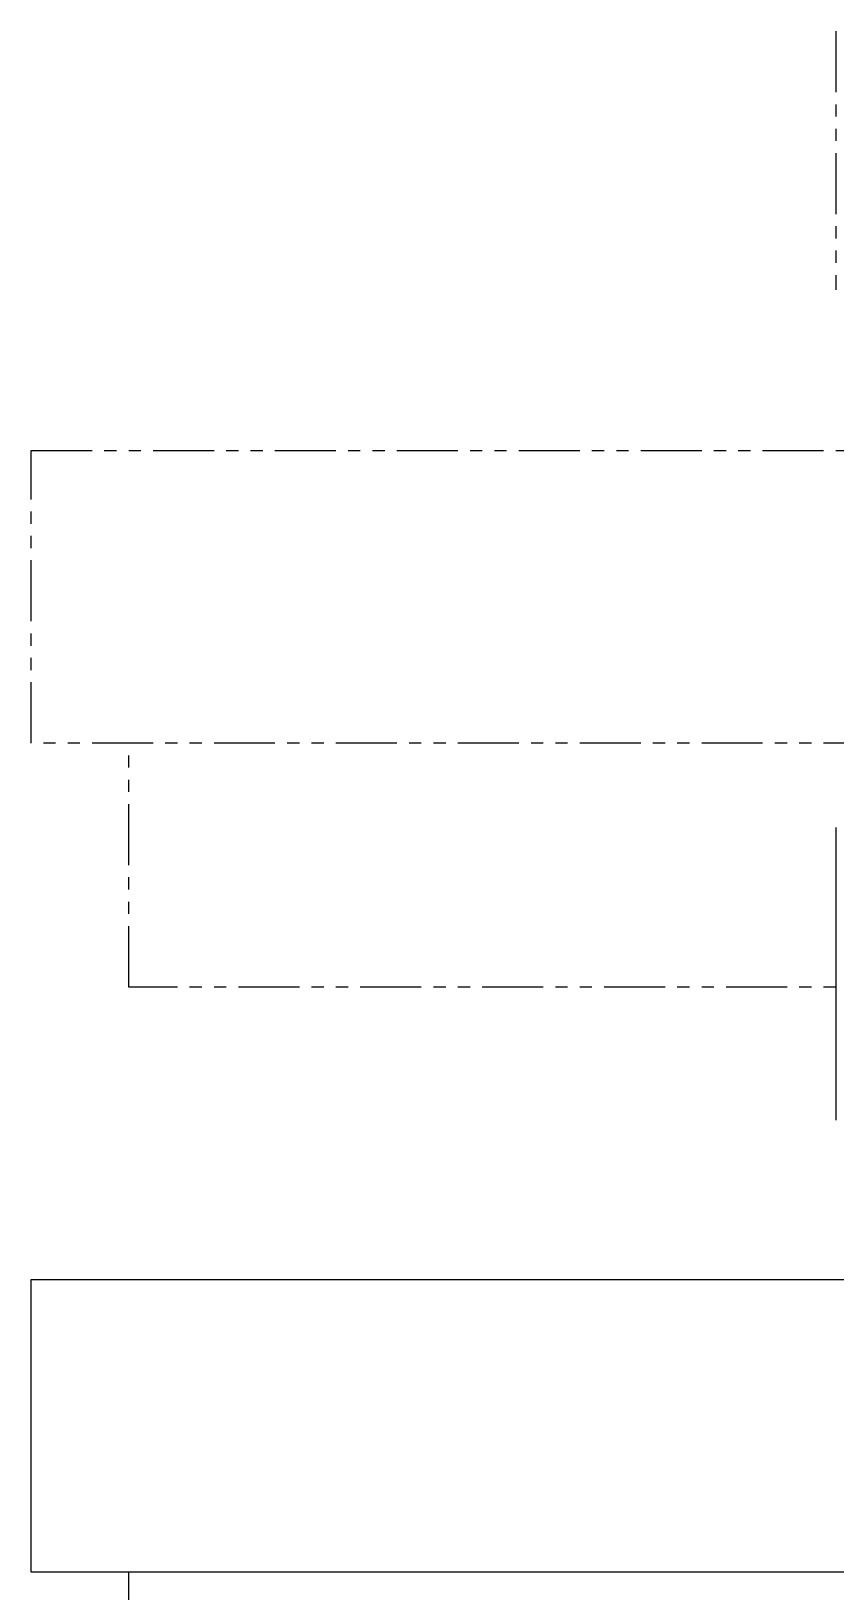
# Model space of a CAD drawing. Extents: x 1 to 232, y 0 to 329.
# Drawn here: x 76.92 to 93.42, y 37.82 to 69.82 of the extents above; entities that cross this region are included whole.
import ezdxf

# ---------------------------------------------------------------- set-up
doc = ezdxf.new("R2010")
doc.units = 0
doc.linetypes.add('PHANTOM', pattern=[2.5, 1.25, -0.25, 0.25, -0.25, 0.25, -0.25])
doc.layers.get('0').update_dxf_attribs({"linetype": 'CONTINUOUS'})

msp = doc.modelspace()

# ---------------------------------------------------------------- linework, layer by layer
at = {"color": 3, "linetype": 'PHANTOM'}
for p, q in [((93.417, 69.822), (93.417, 64.522)), ((76.917, 55.222), (76.917, 61.222)), ((76.917, 61.222), (136.917, 61.222)), ((136.917, 55.222), (76.917, 55.222)), ((78.917, 50.222), (78.917, 55.222)), ((134.917, 50.222), (78.917, 50.222))]:
    msp.add_line(p, q, dxfattribs=at)
at = {"color": 7, "linetype": 'CONTINUOUS'}
for p, q in [((93.417, 53.493), (93.417, 51.993)), ((93.417, 52.493), (93.417, 47.493)), ((93.417, 52.493), (93.417, 47.493)), ((76.917, 38.222), (76.917, 44.222)), ((76.917, 44.222), (136.917, 44.222)), ((76.917, 38.222), (76.917, 44.222)), ((76.917, 38.222), (76.917, 44.222)), ((76.917, 44.222), (136.917, 44.222)), ((136.917, 38.222), (76.917, 38.222)), ((136.917, 38.222), (76.917, 38.222)), ((136.917, 38.222), (76.917, 38.222)), ((78.917, 33.222), (78.917, 38.222)), ((78.917, 33.222), (78.917, 38.222))]:
    msp.add_line(p, q, dxfattribs=at)

doc.saveas('drawing.dxf')
